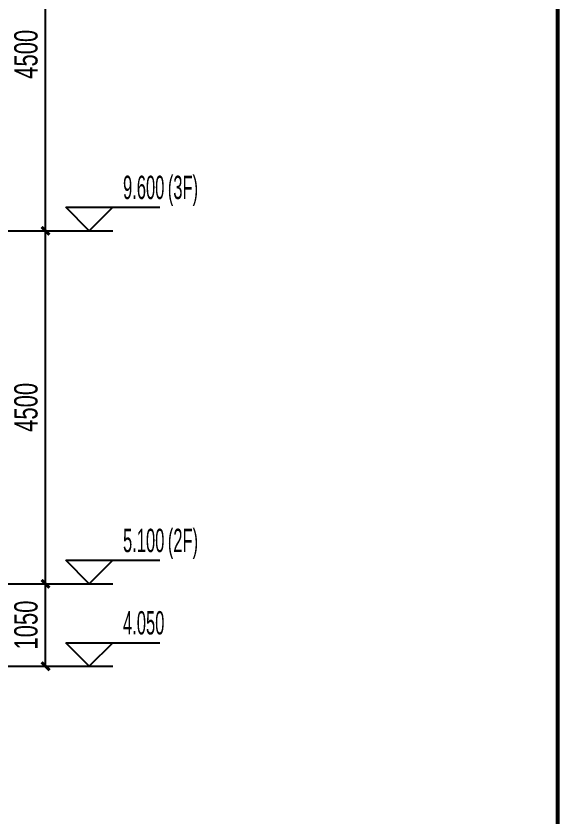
# Model space of a CAD drawing. Extents: x -483182 to 812890, y -390528 to -214858.
# Drawn here: x -413487 to -406524, y -316613 to -306416 of the extents above; entities that cross this region are included whole.
import ezdxf

# ---------------------------------------------------------------- set-up
doc = ezdxf.new("R2010")
doc.units = 0
doc.header["$LTSCALE"] = 1000
doc.header["$MEASUREMENT"] = 0
for name, color, linetype in [('01-标注_标高', 200, 'Continuous'), ('01-标注_轴线坐标', 132, 'Continuous'), ('02-TEXT_标注', 130, 'Continuous')]:
    doc.layers.add(name, color=color, linetype=linetype)
doc.styles.add('_TCH_DIM', font='ros.shx', dxfattribs={"width": 0.75, "bigfont": 'jd.shx'})
doc.styles.add('_TCH_DIM_T3', font='ros.shx', dxfattribs={"width": 0.705882, "bigfont": 'jd.shx'})
doc.dimstyles.new('_TCH_ARCH&&100', dxfattribs={"dimtxt": 297.5, "dimasz": 100, "dimexe": 250, "dimexo": 300, "dimgap": 100, "dimtad": 1, "dimdec": 0, "dimzin": 0, "dimdsep": 46, "dimtxsty": '_TCH_DIM_T3', "dimblk": 'ARCHTICK', "dimcen": 0.09, "dimclrt": 7, "dimazin": 2, "dimtfac": 1, "dimtdec": 0, "dimtix": 1, "dimtmove": 2, "dimatfit": 3, "dimfxl": 0, "dimtolj": 1, "dimtzin": 0, "dimarcsym": 0})

# ---------------------------------------------------------------- blocks, each defined once
blk = doc.blocks.new('图框-A1')
at = {"const_width": 0.5}
blk.add_lwpolyline([(766, 584), (25, 584), (25, 10), (766, 10)], close=True, dxfattribs=at)
blk = doc.blocks.new('图签信息')
at = {"const_width": 0.5}
blk.add_lwpolyline([(-65, 0), (0, 0), (0, 500.5), (-65, 500.5)], close=True, dxfattribs=at)
blk = doc.blocks.new('_ArchTick')
at = {"color": 0, "linetype": 'ByBlock', "const_width": 0.4}
blk.add_lwpolyline([(-0.5, -0.5), (0.5, 0.5)], dxfattribs=at)
blk = doc.blocks.new('*D1987')
at = {"layer": '01-标注_轴线坐标', "color": 0, "lineweight": -2, "transparency": 16777216}
for p, q in [((-414185, -313654), (-412860, -313654)), ((-413110, -314704), (-413110, -313654)), ((-414185, -314704), (-412860, -314704))]:
    blk.add_line(p, q, dxfattribs=at)
at = {"layer": 'Defpoints', "color": 0, "transparency": 16777216}
for p in [(-414485, -313654), (-413110, -313654), (-414485, -314704)]:
    blk.add_point(p, dxfattribs=at)
at = {"layer": '01-标注_轴线坐标', "color": 0, "lineweight": -2, "transparency": 16777216, "xscale": 100, "yscale": 100, "zscale": 100}
for p, rotation in [((-413110, -313654), 90), ((-413110, -314704), 270)]:
    blk.add_blockref('_ArchTick', p, dxfattribs=dict(at, rotation=rotation))
at = {"layer": '01-标注_轴线坐标', "color": 7, "transparency": 16777216, "insert": (-413359, -314179), "char_height": 297.5, "attachment_point": 5, "rotation": 90, "style": '_TCH_DIM_T3'}
blk.add_mtext('\\A1;1050', dxfattribs=at)
blk = doc.blocks.new('*D1988')
at = {"layer": '01-标注_轴线坐标', "color": 0, "lineweight": -2, "transparency": 16777216}
for p, q in [((-414185, -309154), (-412860, -309154)), ((-413110, -313654), (-413110, -309154)), ((-414185, -313654), (-412860, -313654))]:
    blk.add_line(p, q, dxfattribs=at)
at = {"layer": 'Defpoints', "color": 0, "transparency": 16777216}
for p in [(-414485, -309154), (-413110, -309154), (-414485, -313654)]:
    blk.add_point(p, dxfattribs=at)
at = {"layer": '01-标注_轴线坐标', "color": 0, "lineweight": -2, "transparency": 16777216, "xscale": 100, "yscale": 100, "zscale": 100}
for p, rotation in [((-413110, -309154), 90), ((-413110, -313654), 270)]:
    blk.add_blockref('_ArchTick', p, dxfattribs=dict(at, rotation=rotation))
at = {"layer": '01-标注_轴线坐标', "color": 7, "transparency": 16777216, "insert": (-413359, -311404), "char_height": 297.5, "attachment_point": 5, "rotation": 90, "style": '_TCH_DIM_T3'}
blk.add_mtext('\\A1;4500', dxfattribs=at)
blk = doc.blocks.new('*D1989')
at = {"layer": '01-标注_轴线坐标', "color": 0, "lineweight": -2, "transparency": 16777216}
for p, q in [((-414185, -304654), (-412860, -304654)), ((-413110, -309154), (-413110, -304654)), ((-414185, -309154), (-412860, -309154))]:
    blk.add_line(p, q, dxfattribs=at)
at = {"layer": 'Defpoints', "color": 0, "transparency": 16777216}
for p in [(-414485, -304654), (-413110, -304654), (-414485, -309154)]:
    blk.add_point(p, dxfattribs=at)
at = {"layer": '01-标注_轴线坐标', "color": 0, "lineweight": -2, "transparency": 16777216, "xscale": 100, "yscale": 100, "zscale": 100}
for p, rotation in [((-413110, -304654), 90), ((-413110, -309154), 270)]:
    blk.add_blockref('_ArchTick', p, dxfattribs=dict(at, rotation=rotation))
at = {"layer": '01-标注_轴线坐标', "color": 7, "transparency": 16777216, "insert": (-413359, -306904), "char_height": 297.5, "attachment_point": 5, "rotation": 90, "style": '_TCH_DIM_T3'}
blk.add_mtext('\\A1;4500', dxfattribs=at)

msp = doc.modelspace()

# ---------------------------------------------------------------- linework, layer by layer
at = {"layer": '01-标注_标高'}
for p, q in [((-412552.1, -309153.8), (-412852.1, -308853.8)), ((-412852.1, -308853.8), (-411651.1, -308853.8)), ((-412552.1, -309153.8), (-412252.1, -308853.8)), ((-413110.1, -309153.8), (-412252.1, -309153.8)), ((-412552.1, -313653.8), (-412852.1, -313353.8)), ((-412852.1, -313353.8), (-411651.1, -313353.8)), ((-412552.1, -313653.8), (-412252.1, -313353.8)), ((-413110.1, -313653.8), (-412252.1, -313653.8)), ((-412552.1, -314703.8), (-412852.1, -314403.8)), ((-412852.1, -314403.8), (-411651.1, -314403.8)), ((-412552.1, -314703.8), (-412252.1, -314403.8)), ((-413110.1, -314703.8), (-412252.1, -314703.8))]:
    msp.add_line(p, q, dxfattribs=at)

# ---------------------------------------------------------------- block references
for name, p, xscale, yscale, zscale in [('图框-A1', (-483180, -353791.9), 100, 100, 100), ('图签信息', (-400080, -352791.9), 100.0000000000001, 100.0000000000001, 100.0000000000001)]:
    msp.add_blockref(name, p, dxfattribs=dict(xscale=xscale, yscale=yscale, zscale=zscale))

# ---------------------------------------------------------------- texts
at = {"layer": '02-TEXT_标注', "style": '_TCH_DIM', "width": 0.529412}
for s, p in [('9.600', (-412122.1, -308748.8)), ('(3F)', (-411551.1, -308748.8)), ('(2F)', (-411551.1, -313248.8)), ('5.100', (-412122.1, -313248.8)), ('4.050', (-412122.1, -314298.8))]:
    msp.add_text(s, height=297.5, dxfattribs=at).set_placement(p)

# ---------------------------------------------------------------- dimensions: what is measured, and where the dimension line sits
at = {"layer": '01-标注_轴线坐标'}
for p1, p2, picture, middle in [((-414485.1, -309153.8), (-414485.1, -304653.8), '*D1989', (-413358.9, -306903.8)), ((-414485.1, -313653.8), (-414485.1, -309153.8), '*D1988', (-413358.9, -311403.8)), ((-414485.1, -314703.8), (-414485.1, -313653.8), '*D1987', (-413358.9, -314178.8))]:
    dim = msp.add_aligned_dim(p1=p1, p2=p2, distance=-1375, dimstyle='_TCH_ARCH&&100', dxfattribs=at)
    dim.commit()
    dim.dimension.update_dxf_attribs({"geometry": picture, "text_midpoint": middle})

doc.saveas('drawing.dxf')
